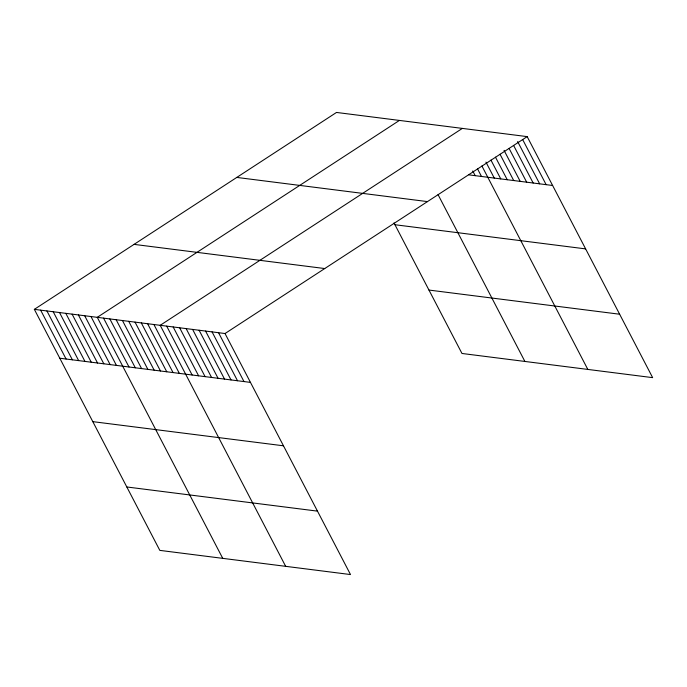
<?xml version="1.0" encoding="UTF-8"?>
<svg xmlns="http://www.w3.org/2000/svg" width="687" height="687" viewBox="0 0 687 687"><rect width="100%" height="100%" fill="white"/><g stroke="black" fill="none" stroke-linecap="round" stroke-linejoin="round"><path stroke-width="1.03" d="M34.35 309.356L225.027 333.53L350.499 574.555L159.822 550.381L34.35 309.356L336.501 112.445L527.178 136.619L652.65 377.644L461.973 353.47L394.003 222.914M399.422 120.423L97.271 317.334L222.743 558.359M462.351 128.4L160.2 325.312L285.672 566.337M225.027 333.53L527.178 136.619M468.912 174.867L552.614 185.481M236.792 177.426L427.469 201.6M394.948 224.726L585.625 248.892M134.059 244.374L324.736 268.548M428.963 290.06L619.64 314.225M59.786 358.219L250.463 382.393M92.797 421.638L283.482 445.803M126.812 486.971L317.488 511.137M522.652 139.555L546.131 184.657M517.637 141.548L539.647 183.833M513.601 145.429L533.164 183.017M509.076 148.366L526.68 182.192M504.06 150.359L520.196 181.368M500.024 154.24L513.721 180.552M495.49 157.177L507.238 179.728M490.965 160.114L500.754 178.903M485.949 162.106L494.271 178.088M481.913 165.988L587.823 369.426M477.577 168.95L481.493 176.465M472.75 170.969L475.198 175.666M438.066 194.653L524.894 361.448M218.543 332.706L243.979 381.568M212.06 331.881L237.504 380.744M205.576 331.065L231.021 379.928M199.101 330.241L224.537 379.104M192.618 329.417L218.054 378.279M186.134 328.601L211.57 377.464M179.65 327.776L205.087 376.639M173.167 326.952L198.603 375.815M166.683 326.127L192.12 374.999M153.905 324.513L179.341 373.376M147.611 323.714L173.047 372.577M141.324 322.916L166.761 371.779M135.03 322.117L160.466 370.98M128.735 321.318L154.171 370.181M122.441 320.52L147.877 369.391M116.155 319.73L141.591 368.593M109.86 318.931L135.296 367.794M103.565 318.133L129.001 366.995M90.985 316.535L116.421 365.398M84.69 315.737L110.126 364.599M78.395 314.938L103.831 363.801M72.101 314.139L97.545 363.011M65.815 313.349L91.251 362.212M59.52 312.551L84.956 361.414M53.225 311.752L78.661 360.615M46.931 310.953L72.375 359.816M40.645 310.155L66.081 359.018"/></g></svg>
